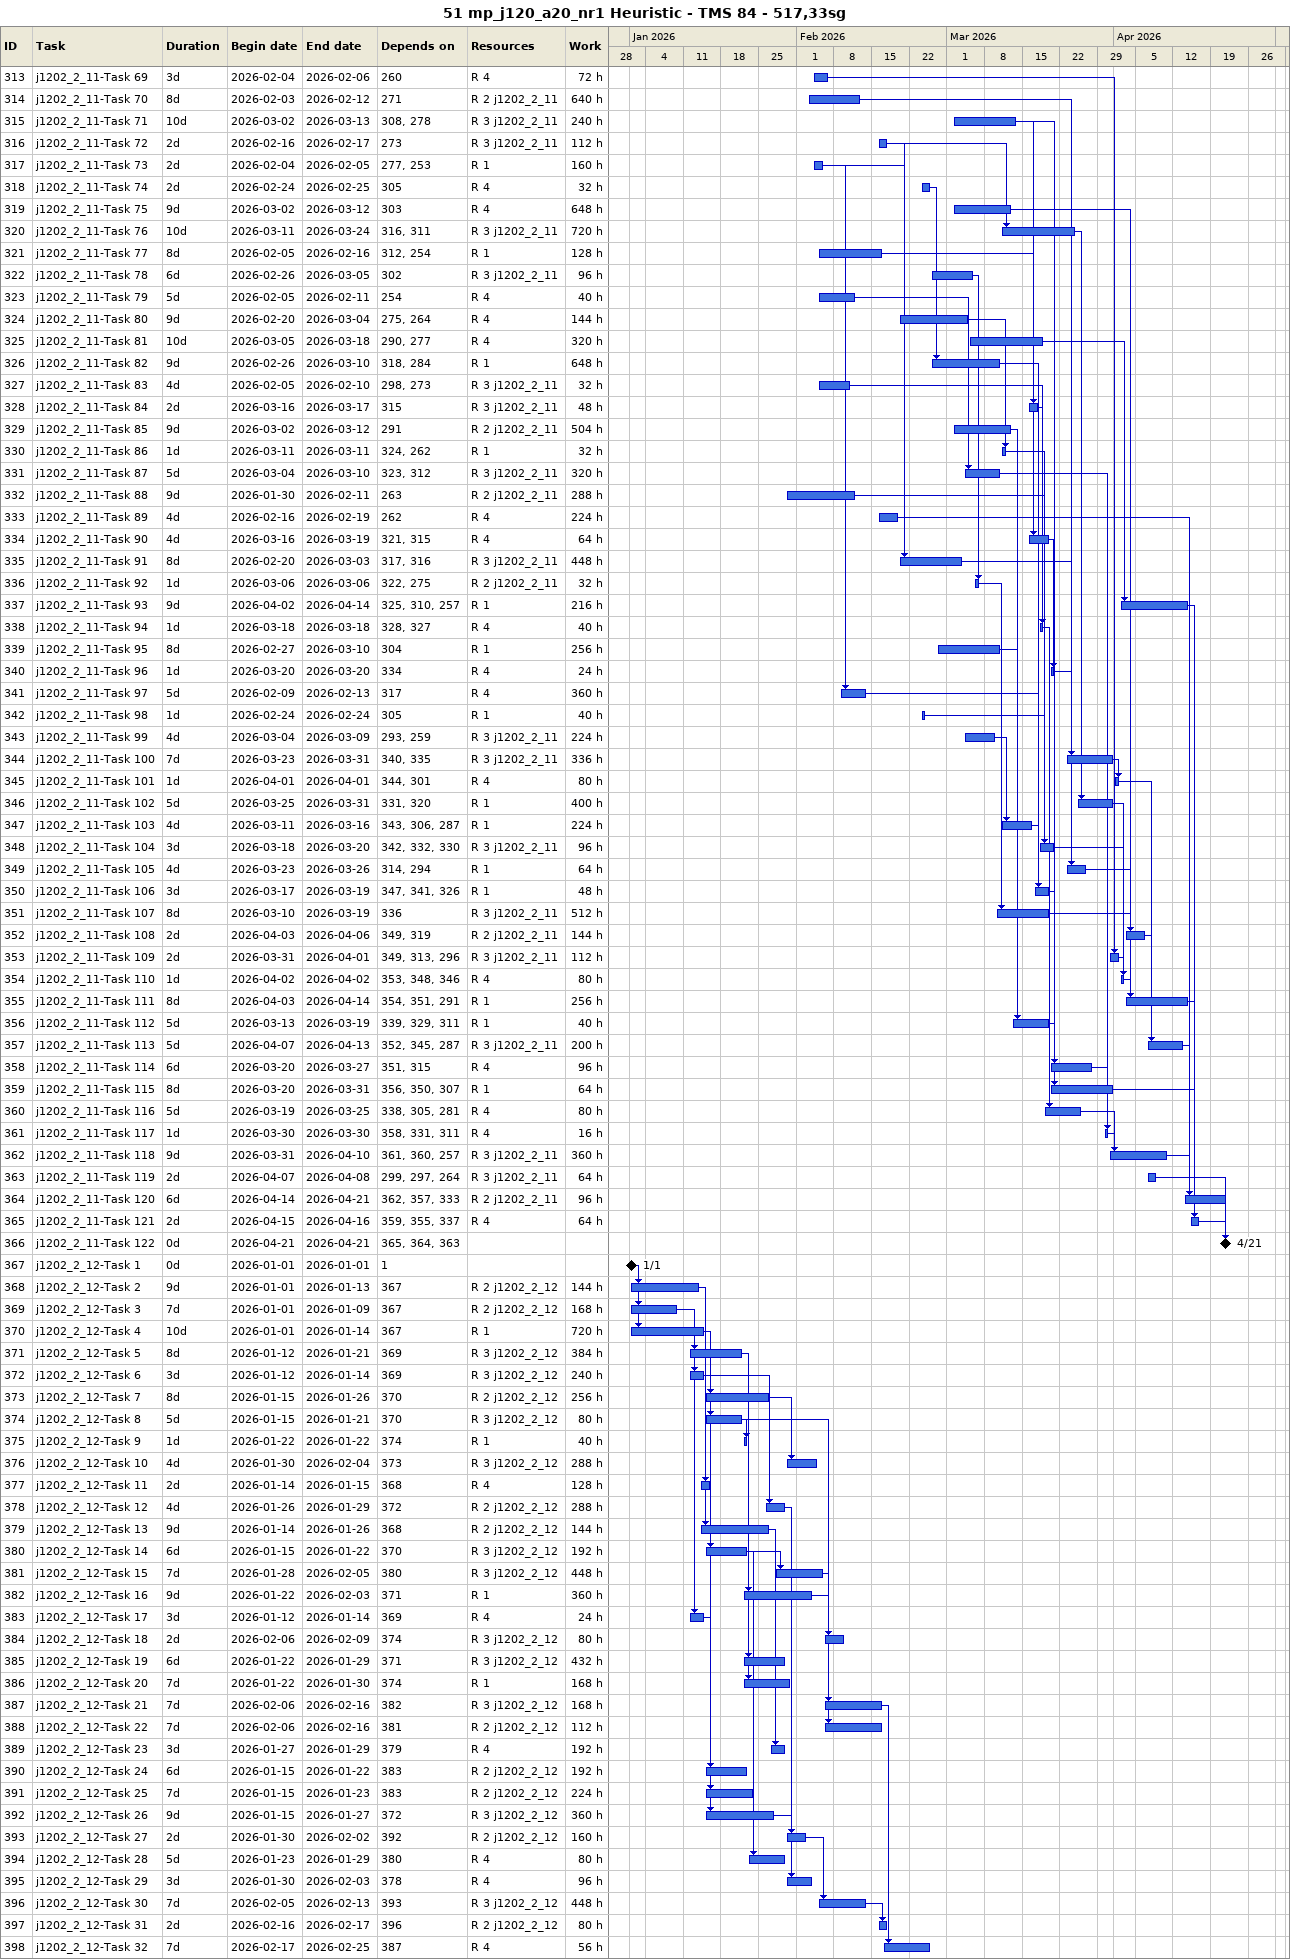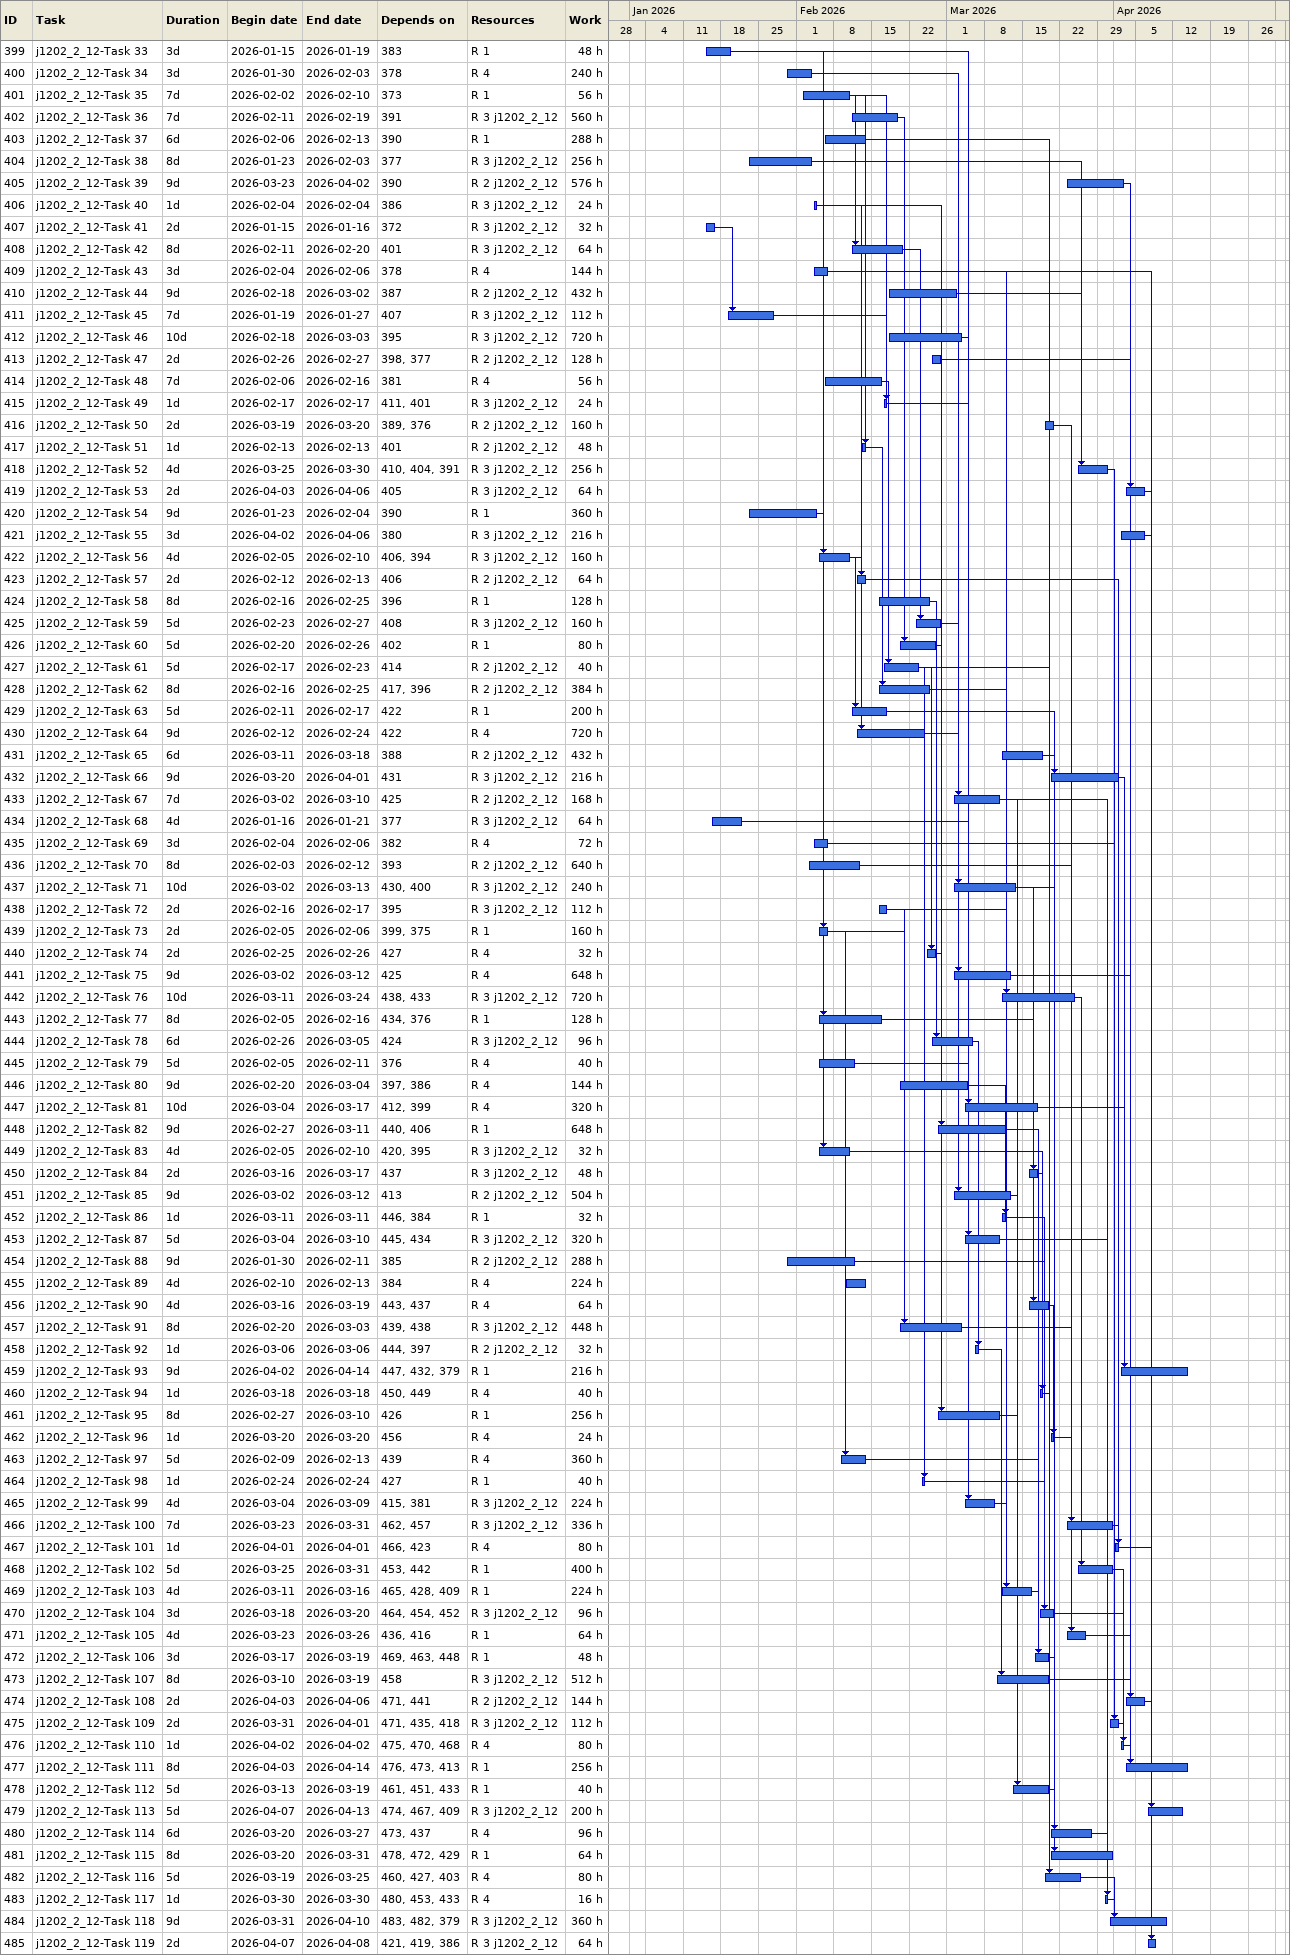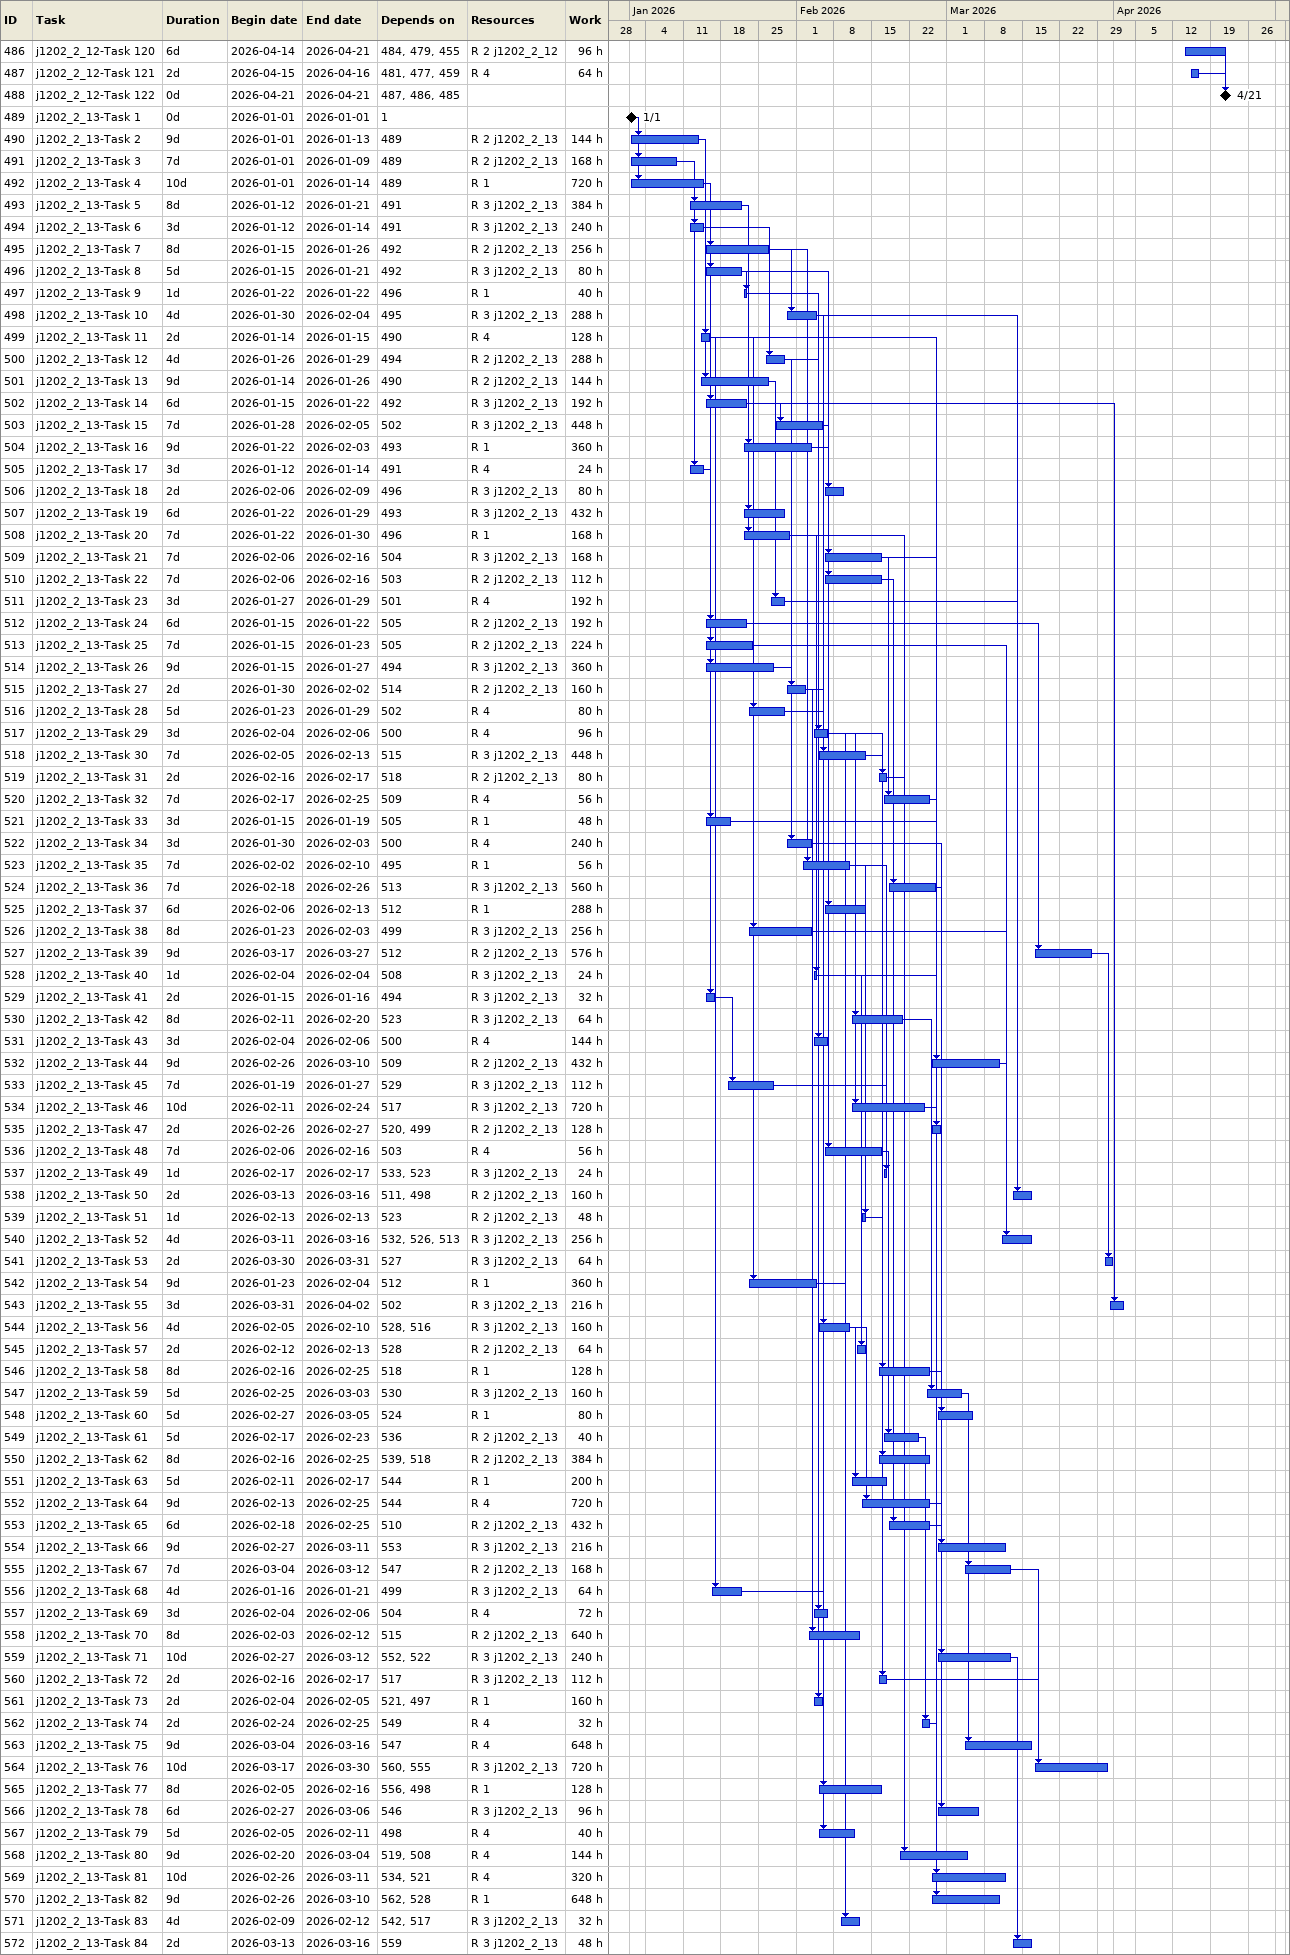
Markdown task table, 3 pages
51 mp_j120_a20_nr1 Heuristic - TMS 84 - 517,33sg

| ID | Task | Duration | Start | Finish | Predecessors | Resources | Work (h) |
|---|---|---|---|---|---|---|---|
| 313 | j1202_2_11-Task 69 | 3d | 2026-02-04 | 2026-02-06 | 260 | R 4 | 72 |
| 314 | j1202_2_11-Task 70 | 8d | 2026-02-03 | 2026-02-12 | 271 | R 2 j1202_2_11 | 640 |
| 315 | j1202_2_11-Task 71 | 10d | 2026-03-02 | 2026-03-13 | 308, 278 | R 3 j1202_2_11 | 240 |
| 316 | j1202_2_11-Task 72 | 2d | 2026-02-16 | 2026-02-17 | 273 | R 3 j1202_2_11 | 112 |
| 317 | j1202_2_11-Task 73 | 2d | 2026-02-04 | 2026-02-05 | 277, 253 | R 1 | 160 |
| 318 | j1202_2_11-Task 74 | 2d | 2026-02-24 | 2026-02-25 | 305 | R 4 | 32 |
| 319 | j1202_2_11-Task 75 | 9d | 2026-03-02 | 2026-03-12 | 303 | R 4 | 648 |
| 320 | j1202_2_11-Task 76 | 10d | 2026-03-11 | 2026-03-24 | 316, 311 | R 3 j1202_2_11 | 720 |
| 321 | j1202_2_11-Task 77 | 8d | 2026-02-05 | 2026-02-16 | 312, 254 | R 1 | 128 |
| 322 | j1202_2_11-Task 78 | 6d | 2026-02-26 | 2026-03-05 | 302 | R 3 j1202_2_11 | 96 |
| 323 | j1202_2_11-Task 79 | 5d | 2026-02-05 | 2026-02-11 | 254 | R 4 | 40 |
| 324 | j1202_2_11-Task 80 | 9d | 2026-02-20 | 2026-03-04 | 275, 264 | R 4 | 144 |
| 325 | j1202_2_11-Task 81 | 10d | 2026-03-05 | 2026-03-18 | 290, 277 | R 4 | 320 |
| 326 | j1202_2_11-Task 82 | 9d | 2026-02-26 | 2026-03-10 | 318, 284 | R 1 | 648 |
| 327 | j1202_2_11-Task 83 | 4d | 2026-02-05 | 2026-02-10 | 298, 273 | R 3 j1202_2_11 | 32 |
| 328 | j1202_2_11-Task 84 | 2d | 2026-03-16 | 2026-03-17 | 315 | R 3 j1202_2_11 | 48 |
| 329 | j1202_2_11-Task 85 | 9d | 2026-03-02 | 2026-03-12 | 291 | R 2 j1202_2_11 | 504 |
| 330 | j1202_2_11-Task 86 | 1d | 2026-03-11 | 2026-03-11 | 324, 262 | R 1 | 32 |
| 331 | j1202_2_11-Task 87 | 5d | 2026-03-04 | 2026-03-10 | 323, 312 | R 3 j1202_2_11 | 320 |
| 332 | j1202_2_11-Task 88 | 9d | 2026-01-30 | 2026-02-11 | 263 | R 2 j1202_2_11 | 288 |
| 333 | j1202_2_11-Task 89 | 4d | 2026-02-16 | 2026-02-19 | 262 | R 4 | 224 |
| 334 | j1202_2_11-Task 90 | 4d | 2026-03-16 | 2026-03-19 | 321, 315 | R 4 | 64 |
| 335 | j1202_2_11-Task 91 | 8d | 2026-02-20 | 2026-03-03 | 317, 316 | R 3 j1202_2_11 | 448 |
| 336 | j1202_2_11-Task 92 | 1d | 2026-03-06 | 2026-03-06 | 322, 275 | R 2 j1202_2_11 | 32 |
| 337 | j1202_2_11-Task 93 | 9d | 2026-04-02 | 2026-04-14 | 325, 310, 257 | R 1 | 216 |
| 338 | j1202_2_11-Task 94 | 1d | 2026-03-18 | 2026-03-18 | 328, 327 | R 4 | 40 |
| 339 | j1202_2_11-Task 95 | 8d | 2026-02-27 | 2026-03-10 | 304 | R 1 | 256 |
| 340 | j1202_2_11-Task 96 | 1d | 2026-03-20 | 2026-03-20 | 334 | R 4 | 24 |
| 341 | j1202_2_11-Task 97 | 5d | 2026-02-09 | 2026-02-13 | 317 | R 4 | 360 |
| 342 | j1202_2_11-Task 98 | 1d | 2026-02-24 | 2026-02-24 | 305 | R 1 | 40 |
| 343 | j1202_2_11-Task 99 | 4d | 2026-03-04 | 2026-03-09 | 293, 259 | R 3 j1202_2_11 | 224 |
| 344 | j1202_2_11-Task 100 | 7d | 2026-03-23 | 2026-03-31 | 340, 335 | R 3 j1202_2_11 | 336 |
| 345 | j1202_2_11-Task 101 | 1d | 2026-04-01 | 2026-04-01 | 344, 301 | R 4 | 80 |
| 346 | j1202_2_11-Task 102 | 5d | 2026-03-25 | 2026-03-31 | 331, 320 | R 1 | 400 |
| 347 | j1202_2_11-Task 103 | 4d | 2026-03-11 | 2026-03-16 | 343, 306, 287 | R 1 | 224 |
| 348 | j1202_2_11-Task 104 | 3d | 2026-03-18 | 2026-03-20 | 342, 332, 330 | R 3 j1202_2_11 | 96 |
| 349 | j1202_2_11-Task 105 | 4d | 2026-03-23 | 2026-03-26 | 314, 294 | R 1 | 64 |
| 350 | j1202_2_11-Task 106 | 3d | 2026-03-17 | 2026-03-19 | 347, 341, 326 | R 1 | 48 |
| 351 | j1202_2_11-Task 107 | 8d | 2026-03-10 | 2026-03-19 | 336 | R 3 j1202_2_11 | 512 |
| 352 | j1202_2_11-Task 108 | 2d | 2026-04-03 | 2026-04-06 | 349, 319 | R 2 j1202_2_11 | 144 |
| 353 | j1202_2_11-Task 109 | 2d | 2026-03-31 | 2026-04-01 | 349, 313, 296 | R 3 j1202_2_11 | 112 |
| 354 | j1202_2_11-Task 110 | 1d | 2026-04-02 | 2026-04-02 | 353, 348, 346 | R 4 | 80 |
| 355 | j1202_2_11-Task 111 | 8d | 2026-04-03 | 2026-04-14 | 354, 351, 291 | R 1 | 256 |
| 356 | j1202_2_11-Task 112 | 5d | 2026-03-13 | 2026-03-19 | 339, 329, 311 | R 1 | 40 |
| 357 | j1202_2_11-Task 113 | 5d | 2026-04-07 | 2026-04-13 | 352, 345, 287 | R 3 j1202_2_11 | 200 |
| 358 | j1202_2_11-Task 114 | 6d | 2026-03-20 | 2026-03-27 | 351, 315 | R 4 | 96 |
| 359 | j1202_2_11-Task 115 | 8d | 2026-03-20 | 2026-03-31 | 356, 350, 307 | R 1 | 64 |
| 360 | j1202_2_11-Task 116 | 5d | 2026-03-19 | 2026-03-25 | 338, 305, 281 | R 4 | 80 |
| 361 | j1202_2_11-Task 117 | 1d | 2026-03-30 | 2026-03-30 | 358, 331, 311 | R 4 | 16 |
| 362 | j1202_2_11-Task 118 | 9d | 2026-03-31 | 2026-04-10 | 361, 360, 257 | R 3 j1202_2_11 | 360 |
| 363 | j1202_2_11-Task 119 | 2d | 2026-04-07 | 2026-04-08 | 299, 297, 264 | R 3 j1202_2_11 | 64 |
| 364 | j1202_2_11-Task 120 | 6d | 2026-04-14 | 2026-04-21 | 362, 357, 333 | R 2 j1202_2_11 | 96 |
| 365 | j1202_2_11-Task 121 | 2d | 2026-04-15 | 2026-04-16 | 359, 355, 337 | R 4 | 64 |
| 366 | j1202_2_11-Task 122 | 0d | 2026-04-21 | 2026-04-21 | 365, 364, 363 |  |  |
| 367 | j1202_2_12-Task 1 | 0d | 2026-01-01 | 2026-01-01 | 1 |  |  |
| 368 | j1202_2_12-Task 2 | 9d | 2026-01-01 | 2026-01-13 | 367 | R 2 j1202_2_12 | 144 |
| 369 | j1202_2_12-Task 3 | 7d | 2026-01-01 | 2026-01-09 | 367 | R 2 j1202_2_12 | 168 |
| 370 | j1202_2_12-Task 4 | 10d | 2026-01-01 | 2026-01-14 | 367 | R 1 | 720 |
| 371 | j1202_2_12-Task 5 | 8d | 2026-01-12 | 2026-01-21 | 369 | R 3 j1202_2_12 | 384 |
| 372 | j1202_2_12-Task 6 | 3d | 2026-01-12 | 2026-01-14 | 369 | R 3 j1202_2_12 | 240 |
| 373 | j1202_2_12-Task 7 | 8d | 2026-01-15 | 2026-01-26 | 370 | R 2 j1202_2_12 | 256 |
| 374 | j1202_2_12-Task 8 | 5d | 2026-01-15 | 2026-01-21 | 370 | R 3 j1202_2_12 | 80 |
| 375 | j1202_2_12-Task 9 | 1d | 2026-01-22 | 2026-01-22 | 374 | R 1 | 40 |
| 376 | j1202_2_12-Task 10 | 4d | 2026-01-30 | 2026-02-04 | 373 | R 3 j1202_2_12 | 288 |
| 377 | j1202_2_12-Task 11 | 2d | 2026-01-14 | 2026-01-15 | 368 | R 4 | 128 |
| 378 | j1202_2_12-Task 12 | 4d | 2026-01-26 | 2026-01-29 | 372 | R 2 j1202_2_12 | 288 |
| 379 | j1202_2_12-Task 13 | 9d | 2026-01-14 | 2026-01-26 | 368 | R 2 j1202_2_12 | 144 |
| 380 | j1202_2_12-Task 14 | 6d | 2026-01-15 | 2026-01-22 | 370 | R 3 j1202_2_12 | 192 |
| 381 | j1202_2_12-Task 15 | 7d | 2026-01-28 | 2026-02-05 | 380 | R 3 j1202_2_12 | 448 |
| 382 | j1202_2_12-Task 16 | 9d | 2026-01-22 | 2026-02-03 | 371 | R 1 | 360 |
| 383 | j1202_2_12-Task 17 | 3d | 2026-01-12 | 2026-01-14 | 369 | R 4 | 24 |
| 384 | j1202_2_12-Task 18 | 2d | 2026-02-06 | 2026-02-09 | 374 | R 3 j1202_2_12 | 80 |
| 385 | j1202_2_12-Task 19 | 6d | 2026-01-22 | 2026-01-29 | 371 | R 3 j1202_2_12 | 432 |
| 386 | j1202_2_12-Task 20 | 7d | 2026-01-22 | 2026-01-30 | 374 | R 1 | 168 |
| 387 | j1202_2_12-Task 21 | 7d | 2026-02-06 | 2026-02-16 | 382 | R 3 j1202_2_12 | 168 |
| 388 | j1202_2_12-Task 22 | 7d | 2026-02-06 | 2026-02-16 | 381 | R 2 j1202_2_12 | 112 |
| 389 | j1202_2_12-Task 23 | 3d | 2026-01-27 | 2026-01-29 | 379 | R 4 | 192 |
| 390 | j1202_2_12-Task 24 | 6d | 2026-01-15 | 2026-01-22 | 383 | R 2 j1202_2_12 | 192 |
| 391 | j1202_2_12-Task 25 | 7d | 2026-01-15 | 2026-01-23 | 383 | R 2 j1202_2_12 | 224 |
| 392 | j1202_2_12-Task 26 | 9d | 2026-01-15 | 2026-01-27 | 372 | R 3 j1202_2_12 | 360 |
| 393 | j1202_2_12-Task 27 | 2d | 2026-01-30 | 2026-02-02 | 392 | R 2 j1202_2_12 | 160 |
| 394 | j1202_2_12-Task 28 | 5d | 2026-01-23 | 2026-01-29 | 380 | R 4 | 80 |
| 395 | j1202_2_12-Task 29 | 3d | 2026-01-30 | 2026-02-03 | 378 | R 4 | 96 |
| 396 | j1202_2_12-Task 30 | 7d | 2026-02-05 | 2026-02-13 | 393 | R 3 j1202_2_12 | 448 |
| 397 | j1202_2_12-Task 31 | 2d | 2026-02-16 | 2026-02-17 | 396 | R 2 j1202_2_12 | 80 |
| 398 | j1202_2_12-Task 32 | 7d | 2026-02-17 | 2026-02-25 | 387 | R 4 | 56 |
| 399 | j1202_2_12-Task 33 | 3d | 2026-01-15 | 2026-01-19 | 383 | R 1 | 48 |
| 400 | j1202_2_12-Task 34 | 3d | 2026-01-30 | 2026-02-03 | 378 | R 4 | 240 |
| 401 | j1202_2_12-Task 35 | 7d | 2026-02-02 | 2026-02-10 | 373 | R 1 | 56 |
| 402 | j1202_2_12-Task 36 | 7d | 2026-02-11 | 2026-02-19 | 391 | R 3 j1202_2_12 | 560 |
| 403 | j1202_2_12-Task 37 | 6d | 2026-02-06 | 2026-02-13 | 390 | R 1 | 288 |
| 404 | j1202_2_12-Task 38 | 8d | 2026-01-23 | 2026-02-03 | 377 | R 3 j1202_2_12 | 256 |
| 405 | j1202_2_12-Task 39 | 9d | 2026-03-23 | 2026-04-02 | 390 | R 2 j1202_2_12 | 576 |
| 406 | j1202_2_12-Task 40 | 1d | 2026-02-04 | 2026-02-04 | 386 | R 3 j1202_2_12 | 24 |
| 407 | j1202_2_12-Task 41 | 2d | 2026-01-15 | 2026-01-16 | 372 | R 3 j1202_2_12 | 32 |
| 408 | j1202_2_12-Task 42 | 8d | 2026-02-11 | 2026-02-20 | 401 | R 3 j1202_2_12 | 64 |
| 409 | j1202_2_12-Task 43 | 3d | 2026-02-04 | 2026-02-06 | 378 | R 4 | 144 |
| 410 | j1202_2_12-Task 44 | 9d | 2026-02-18 | 2026-03-02 | 387 | R 2 j1202_2_12 | 432 |
| 411 | j1202_2_12-Task 45 | 7d | 2026-01-19 | 2026-01-27 | 407 | R 3 j1202_2_12 | 112 |
| 412 | j1202_2_12-Task 46 | 10d | 2026-02-18 | 2026-03-03 | 395 | R 3 j1202_2_12 | 720 |
| 413 | j1202_2_12-Task 47 | 2d | 2026-02-26 | 2026-02-27 | 398, 377 | R 2 j1202_2_12 | 128 |
| 414 | j1202_2_12-Task 48 | 7d | 2026-02-06 | 2026-02-16 | 381 | R 4 | 56 |
| 415 | j1202_2_12-Task 49 | 1d | 2026-02-17 | 2026-02-17 | 411, 401 | R 3 j1202_2_12 | 24 |
| 416 | j1202_2_12-Task 50 | 2d | 2026-03-19 | 2026-03-20 | 389, 376 | R 2 j1202_2_12 | 160 |
| 417 | j1202_2_12-Task 51 | 1d | 2026-02-13 | 2026-02-13 | 401 | R 2 j1202_2_12 | 48 |
| 418 | j1202_2_12-Task 52 | 4d | 2026-03-25 | 2026-03-30 | 410, 404, 391 | R 3 j1202_2_12 | 256 |
| 419 | j1202_2_12-Task 53 | 2d | 2026-04-03 | 2026-04-06 | 405 | R 3 j1202_2_12 | 64 |
| 420 | j1202_2_12-Task 54 | 9d | 2026-01-23 | 2026-02-04 | 390 | R 1 | 360 |
| 421 | j1202_2_12-Task 55 | 3d | 2026-04-02 | 2026-04-06 | 380 | R 3 j1202_2_12 | 216 |
| 422 | j1202_2_12-Task 56 | 4d | 2026-02-05 | 2026-02-10 | 406, 394 | R 3 j1202_2_12 | 160 |
| 423 | j1202_2_12-Task 57 | 2d | 2026-02-12 | 2026-02-13 | 406 | R 2 j1202_2_12 | 64 |
| 424 | j1202_2_12-Task 58 | 8d | 2026-02-16 | 2026-02-25 | 396 | R 1 | 128 |
| 425 | j1202_2_12-Task 59 | 5d | 2026-02-23 | 2026-02-27 | 408 | R 3 j1202_2_12 | 160 |
| 426 | j1202_2_12-Task 60 | 5d | 2026-02-20 | 2026-02-26 | 402 | R 1 | 80 |
| 427 | j1202_2_12-Task 61 | 5d | 2026-02-17 | 2026-02-23 | 414 | R 2 j1202_2_12 | 40 |
| 428 | j1202_2_12-Task 62 | 8d | 2026-02-16 | 2026-02-25 | 417, 396 | R 2 j1202_2_12 | 384 |
| 429 | j1202_2_12-Task 63 | 5d | 2026-02-11 | 2026-02-17 | 422 | R 1 | 200 |
| 430 | j1202_2_12-Task 64 | 9d | 2026-02-12 | 2026-02-24 | 422 | R 4 | 720 |
| 431 | j1202_2_12-Task 65 | 6d | 2026-03-11 | 2026-03-18 | 388 | R 2 j1202_2_12 | 432 |
| 432 | j1202_2_12-Task 66 | 9d | 2026-03-20 | 2026-04-01 | 431 | R 3 j1202_2_12 | 216 |
| 433 | j1202_2_12-Task 67 | 7d | 2026-03-02 | 2026-03-10 | 425 | R 2 j1202_2_12 | 168 |
| 434 | j1202_2_12-Task 68 | 4d | 2026-01-16 | 2026-01-21 | 377 | R 3 j1202_2_12 | 64 |
| 435 | j1202_2_12-Task 69 | 3d | 2026-02-04 | 2026-02-06 | 382 | R 4 | 72 |
| 436 | j1202_2_12-Task 70 | 8d | 2026-02-03 | 2026-02-12 | 393 | R 2 j1202_2_12 | 640 |
| 437 | j1202_2_12-Task 71 | 10d | 2026-03-02 | 2026-03-13 | 430, 400 | R 3 j1202_2_12 | 240 |
| 438 | j1202_2_12-Task 72 | 2d | 2026-02-16 | 2026-02-17 | 395 | R 3 j1202_2_12 | 112 |
| 439 | j1202_2_12-Task 73 | 2d | 2026-02-05 | 2026-02-06 | 399, 375 | R 1 | 160 |
| 440 | j1202_2_12-Task 74 | 2d | 2026-02-25 | 2026-02-26 | 427 | R 4 | 32 |
| 441 | j1202_2_12-Task 75 | 9d | 2026-03-02 | 2026-03-12 | 425 | R 4 | 648 |
| 442 | j1202_2_12-Task 76 | 10d | 2026-03-11 | 2026-03-24 | 438, 433 | R 3 j1202_2_12 | 720 |
| 443 | j1202_2_12-Task 77 | 8d | 2026-02-05 | 2026-02-16 | 434, 376 | R 1 | 128 |
| 444 | j1202_2_12-Task 78 | 6d | 2026-02-26 | 2026-03-05 | 424 | R 3 j1202_2_12 | 96 |
| 445 | j1202_2_12-Task 79 | 5d | 2026-02-05 | 2026-02-11 | 376 | R 4 | 40 |
| 446 | j1202_2_12-Task 80 | 9d | 2026-02-20 | 2026-03-04 | 397, 386 | R 4 | 144 |
| 447 | j1202_2_12-Task 81 | 10d | 2026-03-04 | 2026-03-17 | 412, 399 | R 4 | 320 |
| 448 | j1202_2_12-Task 82 | 9d | 2026-02-27 | 2026-03-11 | 440, 406 | R 1 | 648 |
| 449 | j1202_2_12-Task 83 | 4d | 2026-02-05 | 2026-02-10 | 420, 395 | R 3 j1202_2_12 | 32 |
| 450 | j1202_2_12-Task 84 | 2d | 2026-03-16 | 2026-03-17 | 437 | R 3 j1202_2_12 | 48 |
| 451 | j1202_2_12-Task 85 | 9d | 2026-03-02 | 2026-03-12 | 413 | R 2 j1202_2_12 | 504 |
| 452 | j1202_2_12-Task 86 | 1d | 2026-03-11 | 2026-03-11 | 446, 384 | R 1 | 32 |
| 453 | j1202_2_12-Task 87 | 5d | 2026-03-04 | 2026-03-10 | 445, 434 | R 3 j1202_2_12 | 320 |
| 454 | j1202_2_12-Task 88 | 9d | 2026-01-30 | 2026-02-11 | 385 | R 2 j1202_2_12 | 288 |
| 455 | j1202_2_12-Task 89 | 4d | 2026-02-10 | 2026-02-13 | 384 | R 4 | 224 |
| 456 | j1202_2_12-Task 90 | 4d | 2026-03-16 | 2026-03-19 | 443, 437 | R 4 | 64 |
| 457 | j1202_2_12-Task 91 | 8d | 2026-02-20 | 2026-03-03 | 439, 438 | R 3 j1202_2_12 | 448 |
| 458 | j1202_2_12-Task 92 | 1d | 2026-03-06 | 2026-03-06 | 444, 397 | R 2 j1202_2_12 | 32 |
| 459 | j1202_2_12-Task 93 | 9d | 2026-04-02 | 2026-04-14 | 447, 432, 379 | R 1 | 216 |
| 460 | j1202_2_12-Task 94 | 1d | 2026-03-18 | 2026-03-18 | 450, 449 | R 4 | 40 |
| 461 | j1202_2_12-Task 95 | 8d | 2026-02-27 | 2026-03-10 | 426 | R 1 | 256 |
| 462 | j1202_2_12-Task 96 | 1d | 2026-03-20 | 2026-03-20 | 456 | R 4 | 24 |
| 463 | j1202_2_12-Task 97 | 5d | 2026-02-09 | 2026-02-13 | 439 | R 4 | 360 |
| 464 | j1202_2_12-Task 98 | 1d | 2026-02-24 | 2026-02-24 | 427 | R 1 | 40 |
| 465 | j1202_2_12-Task 99 | 4d | 2026-03-04 | 2026-03-09 | 415, 381 | R 3 j1202_2_12 | 224 |
| 466 | j1202_2_12-Task 100 | 7d | 2026-03-23 | 2026-03-31 | 462, 457 | R 3 j1202_2_12 | 336 |
| 467 | j1202_2_12-Task 101 | 1d | 2026-04-01 | 2026-04-01 | 466, 423 | R 4 | 80 |
| 468 | j1202_2_12-Task 102 | 5d | 2026-03-25 | 2026-03-31 | 453, 442 | R 1 | 400 |
| 469 | j1202_2_12-Task 103 | 4d | 2026-03-11 | 2026-03-16 | 465, 428, 409 | R 1 | 224 |
| 470 | j1202_2_12-Task 104 | 3d | 2026-03-18 | 2026-03-20 | 464, 454, 452 | R 3 j1202_2_12 | 96 |
| 471 | j1202_2_12-Task 105 | 4d | 2026-03-23 | 2026-03-26 | 436, 416 | R 1 | 64 |
| 472 | j1202_2_12-Task 106 | 3d | 2026-03-17 | 2026-03-19 | 469, 463, 448 | R 1 | 48 |
| 473 | j1202_2_12-Task 107 | 8d | 2026-03-10 | 2026-03-19 | 458 | R 3 j1202_2_12 | 512 |
| 474 | j1202_2_12-Task 108 | 2d | 2026-04-03 | 2026-04-06 | 471, 441 | R 2 j1202_2_12 | 144 |
| 475 | j1202_2_12-Task 109 | 2d | 2026-03-31 | 2026-04-01 | 471, 435, 418 | R 3 j1202_2_12 | 112 |
| 476 | j1202_2_12-Task 110 | 1d | 2026-04-02 | 2026-04-02 | 475, 470, 468 | R 4 | 80 |
| 477 | j1202_2_12-Task 111 | 8d | 2026-04-03 | 2026-04-14 | 476, 473, 413 | R 1 | 256 |
| 478 | j1202_2_12-Task 112 | 5d | 2026-03-13 | 2026-03-19 | 461, 451, 433 | R 1 | 40 |
| 479 | j1202_2_12-Task 113 | 5d | 2026-04-07 | 2026-04-13 | 474, 467, 409 | R 3 j1202_2_12 | 200 |
| 480 | j1202_2_12-Task 114 | 6d | 2026-03-20 | 2026-03-27 | 473, 437 | R 4 | 96 |
| 481 | j1202_2_12-Task 115 | 8d | 2026-03-20 | 2026-03-31 | 478, 472, 429 | R 1 | 64 |
| 482 | j1202_2_12-Task 116 | 5d | 2026-03-19 | 2026-03-25 | 460, 427, 403 | R 4 | 80 |
| 483 | j1202_2_12-Task 117 | 1d | 2026-03-30 | 2026-03-30 | 480, 453, 433 | R 4 | 16 |
| 484 | j1202_2_12-Task 118 | 9d | 2026-03-31 | 2026-04-10 | 483, 482, 379 | R 3 j1202_2_12 | 360 |
| 485 | j1202_2_12-Task 119 | 2d | 2026-04-07 | 2026-04-08 | 421, 419, 386 | R 3 j1202_2_12 | 64 |
| 486 | j1202_2_12-Task 120 | 6d | 2026-04-14 | 2026-04-21 | 484, 479, 455 | R 2 j1202_2_12 | 96 |
| 487 | j1202_2_12-Task 121 | 2d | 2026-04-15 | 2026-04-16 | 481, 477, 459 | R 4 | 64 |
| 488 | j1202_2_12-Task 122 | 0d | 2026-04-21 | 2026-04-21 | 487, 486, 485 |  |  |
| 489 | j1202_2_13-Task 1 | 0d | 2026-01-01 | 2026-01-01 | 1 |  |  |
| 490 | j1202_2_13-Task 2 | 9d | 2026-01-01 | 2026-01-13 | 489 | R 2 j1202_2_13 | 144 |
| 491 | j1202_2_13-Task 3 | 7d | 2026-01-01 | 2026-01-09 | 489 | R 2 j1202_2_13 | 168 |
| 492 | j1202_2_13-Task 4 | 10d | 2026-01-01 | 2026-01-14 | 489 | R 1 | 720 |
| 493 | j1202_2_13-Task 5 | 8d | 2026-01-12 | 2026-01-21 | 491 | R 3 j1202_2_13 | 384 |
| 494 | j1202_2_13-Task 6 | 3d | 2026-01-12 | 2026-01-14 | 491 | R 3 j1202_2_13 | 240 |
| 495 | j1202_2_13-Task 7 | 8d | 2026-01-15 | 2026-01-26 | 492 | R 2 j1202_2_13 | 256 |
| 496 | j1202_2_13-Task 8 | 5d | 2026-01-15 | 2026-01-21 | 492 | R 3 j1202_2_13 | 80 |
| 497 | j1202_2_13-Task 9 | 1d | 2026-01-22 | 2026-01-22 | 496 | R 1 | 40 |
| 498 | j1202_2_13-Task 10 | 4d | 2026-01-30 | 2026-02-04 | 495 | R 3 j1202_2_13 | 288 |
| 499 | j1202_2_13-Task 11 | 2d | 2026-01-14 | 2026-01-15 | 490 | R 4 | 128 |
| 500 | j1202_2_13-Task 12 | 4d | 2026-01-26 | 2026-01-29 | 494 | R 2 j1202_2_13 | 288 |
| 501 | j1202_2_13-Task 13 | 9d | 2026-01-14 | 2026-01-26 | 490 | R 2 j1202_2_13 | 144 |
| 502 | j1202_2_13-Task 14 | 6d | 2026-01-15 | 2026-01-22 | 492 | R 3 j1202_2_13 | 192 |
| 503 | j1202_2_13-Task 15 | 7d | 2026-01-28 | 2026-02-05 | 502 | R 3 j1202_2_13 | 448 |
| 504 | j1202_2_13-Task 16 | 9d | 2026-01-22 | 2026-02-03 | 493 | R 1 | 360 |
| 505 | j1202_2_13-Task 17 | 3d | 2026-01-12 | 2026-01-14 | 491 | R 4 | 24 |
| 506 | j1202_2_13-Task 18 | 2d | 2026-02-06 | 2026-02-09 | 496 | R 3 j1202_2_13 | 80 |
| 507 | j1202_2_13-Task 19 | 6d | 2026-01-22 | 2026-01-29 | 493 | R 3 j1202_2_13 | 432 |
| 508 | j1202_2_13-Task 20 | 7d | 2026-01-22 | 2026-01-30 | 496 | R 1 | 168 |
| 509 | j1202_2_13-Task 21 | 7d | 2026-02-06 | 2026-02-16 | 504 | R 3 j1202_2_13 | 168 |
| 510 | j1202_2_13-Task 22 | 7d | 2026-02-06 | 2026-02-16 | 503 | R 2 j1202_2_13 | 112 |
| 511 | j1202_2_13-Task 23 | 3d | 2026-01-27 | 2026-01-29 | 501 | R 4 | 192 |
| 512 | j1202_2_13-Task 24 | 6d | 2026-01-15 | 2026-01-22 | 505 | R 2 j1202_2_13 | 192 |
| 513 | j1202_2_13-Task 25 | 7d | 2026-01-15 | 2026-01-23 | 505 | R 2 j1202_2_13 | 224 |
| 514 | j1202_2_13-Task 26 | 9d | 2026-01-15 | 2026-01-27 | 494 | R 3 j1202_2_13 | 360 |
| 515 | j1202_2_13-Task 27 | 2d | 2026-01-30 | 2026-02-02 | 514 | R 2 j1202_2_13 | 160 |
| 516 | j1202_2_13-Task 28 | 5d | 2026-01-23 | 2026-01-29 | 502 | R 4 | 80 |
| 517 | j1202_2_13-Task 29 | 3d | 2026-02-04 | 2026-02-06 | 500 | R 4 | 96 |
| 518 | j1202_2_13-Task 30 | 7d | 2026-02-05 | 2026-02-13 | 515 | R 3 j1202_2_13 | 448 |
| 519 | j1202_2_13-Task 31 | 2d | 2026-02-16 | 2026-02-17 | 518 | R 2 j1202_2_13 | 80 |
| 520 | j1202_2_13-Task 32 | 7d | 2026-02-17 | 2026-02-25 | 509 | R 4 | 56 |
| 521 | j1202_2_13-Task 33 | 3d | 2026-01-15 | 2026-01-19 | 505 | R 1 | 48 |
| 522 | j1202_2_13-Task 34 | 3d | 2026-01-30 | 2026-02-03 | 500 | R 4 | 240 |
| 523 | j1202_2_13-Task 35 | 7d | 2026-02-02 | 2026-02-10 | 495 | R 1 | 56 |
| 524 | j1202_2_13-Task 36 | 7d | 2026-02-18 | 2026-02-26 | 513 | R 3 j1202_2_13 | 560 |
| 525 | j1202_2_13-Task 37 | 6d | 2026-02-06 | 2026-02-13 | 512 | R 1 | 288 |
| 526 | j1202_2_13-Task 38 | 8d | 2026-01-23 | 2026-02-03 | 499 | R 3 j1202_2_13 | 256 |
| 527 | j1202_2_13-Task 39 | 9d | 2026-03-17 | 2026-03-27 | 512 | R 2 j1202_2_13 | 576 |
| 528 | j1202_2_13-Task 40 | 1d | 2026-02-04 | 2026-02-04 | 508 | R 3 j1202_2_13 | 24 |
| 529 | j1202_2_13-Task 41 | 2d | 2026-01-15 | 2026-01-16 | 494 | R 3 j1202_2_13 | 32 |
| 530 | j1202_2_13-Task 42 | 8d | 2026-02-11 | 2026-02-20 | 523 | R 3 j1202_2_13 | 64 |
| 531 | j1202_2_13-Task 43 | 3d | 2026-02-04 | 2026-02-06 | 500 | R 4 | 144 |
| 532 | j1202_2_13-Task 44 | 9d | 2026-02-26 | 2026-03-10 | 509 | R 2 j1202_2_13 | 432 |
| 533 | j1202_2_13-Task 45 | 7d | 2026-01-19 | 2026-01-27 | 529 | R 3 j1202_2_13 | 112 |
| 534 | j1202_2_13-Task 46 | 10d | 2026-02-11 | 2026-02-24 | 517 | R 3 j1202_2_13 | 720 |
| 535 | j1202_2_13-Task 47 | 2d | 2026-02-26 | 2026-02-27 | 520, 499 | R 2 j1202_2_13 | 128 |
| 536 | j1202_2_13-Task 48 | 7d | 2026-02-06 | 2026-02-16 | 503 | R 4 | 56 |
| 537 | j1202_2_13-Task 49 | 1d | 2026-02-17 | 2026-02-17 | 533, 523 | R 3 j1202_2_13 | 24 |
| 538 | j1202_2_13-Task 50 | 2d | 2026-03-13 | 2026-03-16 | 511, 498 | R 2 j1202_2_13 | 160 |
| 539 | j1202_2_13-Task 51 | 1d | 2026-02-13 | 2026-02-13 | 523 | R 2 j1202_2_13 | 48 |
| 540 | j1202_2_13-Task 52 | 4d | 2026-03-11 | 2026-03-16 | 532, 526, 513 | R 3 j1202_2_13 | 256 |
| 541 | j1202_2_13-Task 53 | 2d | 2026-03-30 | 2026-03-31 | 527 | R 3 j1202_2_13 | 64 |
| 542 | j1202_2_13-Task 54 | 9d | 2026-01-23 | 2026-02-04 | 512 | R 1 | 360 |
| 543 | j1202_2_13-Task 55 | 3d | 2026-03-31 | 2026-04-02 | 502 | R 3 j1202_2_13 | 216 |
| 544 | j1202_2_13-Task 56 | 4d | 2026-02-05 | 2026-02-10 | 528, 516 | R 3 j1202_2_13 | 160 |
| 545 | j1202_2_13-Task 57 | 2d | 2026-02-12 | 2026-02-13 | 528 | R 2 j1202_2_13 | 64 |
| 546 | j1202_2_13-Task 58 | 8d | 2026-02-16 | 2026-02-25 | 518 | R 1 | 128 |
| 547 | j1202_2_13-Task 59 | 5d | 2026-02-25 | 2026-03-03 | 530 | R 3 j1202_2_13 | 160 |
| 548 | j1202_2_13-Task 60 | 5d | 2026-02-27 | 2026-03-05 | 524 | R 1 | 80 |
| 549 | j1202_2_13-Task 61 | 5d | 2026-02-17 | 2026-02-23 | 536 | R 2 j1202_2_13 | 40 |
| 550 | j1202_2_13-Task 62 | 8d | 2026-02-16 | 2026-02-25 | 539, 518 | R 2 j1202_2_13 | 384 |
| 551 | j1202_2_13-Task 63 | 5d | 2026-02-11 | 2026-02-17 | 544 | R 1 | 200 |
| 552 | j1202_2_13-Task 64 | 9d | 2026-02-13 | 2026-02-25 | 544 | R 4 | 720 |
| 553 | j1202_2_13-Task 65 | 6d | 2026-02-18 | 2026-02-25 | 510 | R 2 j1202_2_13 | 432 |
| 554 | j1202_2_13-Task 66 | 9d | 2026-02-27 | 2026-03-11 | 553 | R 3 j1202_2_13 | 216 |
| 555 | j1202_2_13-Task 67 | 7d | 2026-03-04 | 2026-03-12 | 547 | R 2 j1202_2_13 | 168 |
| 556 | j1202_2_13-Task 68 | 4d | 2026-01-16 | 2026-01-21 | 499 | R 3 j1202_2_13 | 64 |
| 557 | j1202_2_13-Task 69 | 3d | 2026-02-04 | 2026-02-06 | 504 | R 4 | 72 |
| 558 | j1202_2_13-Task 70 | 8d | 2026-02-03 | 2026-02-12 | 515 | R 2 j1202_2_13 | 640 |
| 559 | j1202_2_13-Task 71 | 10d | 2026-02-27 | 2026-03-12 | 552, 522 | R 3 j1202_2_13 | 240 |
| 560 | j1202_2_13-Task 72 | 2d | 2026-02-16 | 2026-02-17 | 517 | R 3 j1202_2_13 | 112 |
| 561 | j1202_2_13-Task 73 | 2d | 2026-02-04 | 2026-02-05 | 521, 497 | R 1 | 160 |
| 562 | j1202_2_13-Task 74 | 2d | 2026-02-24 | 2026-02-25 | 549 | R 4 | 32 |
| 563 | j1202_2_13-Task 75 | 9d | 2026-03-04 | 2026-03-16 | 547 | R 4 | 648 |
| 564 | j1202_2_13-Task 76 | 10d | 2026-03-17 | 2026-03-30 | 560, 555 | R 3 j1202_2_13 | 720 |
| 565 | j1202_2_13-Task 77 | 8d | 2026-02-05 | 2026-02-16 | 556, 498 | R 1 | 128 |
| 566 | j1202_2_13-Task 78 | 6d | 2026-02-27 | 2026-03-06 | 546 | R 3 j1202_2_13 | 96 |
| 567 | j1202_2_13-Task 79 | 5d | 2026-02-05 | 2026-02-11 | 498 | R 4 | 40 |
| 568 | j1202_2_13-Task 80 | 9d | 2026-02-20 | 2026-03-04 | 519, 508 | R 4 | 144 |
| 569 | j1202_2_13-Task 81 | 10d | 2026-02-26 | 2026-03-11 | 534, 521 | R 4 | 320 |
| 570 | j1202_2_13-Task 82 | 9d | 2026-02-26 | 2026-03-10 | 562, 528 | R 1 | 648 |
| 571 | j1202_2_13-Task 83 | 4d | 2026-02-09 | 2026-02-12 | 542, 517 | R 3 j1202_2_13 | 32 |
| 572 | j1202_2_13-Task 84 | 2d | 2026-03-13 | 2026-03-16 | 559 | R 3 j1202_2_13 | 48 |
